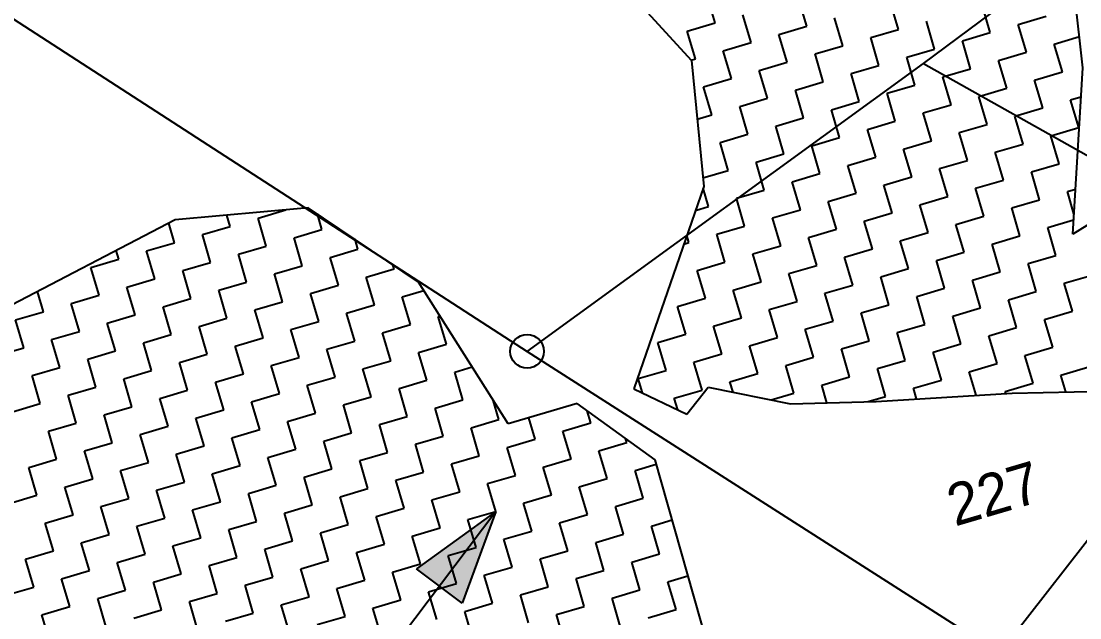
# Model space of a CAD drawing. Header units: metres. Extents: x 283645 to 285797, y 2017393 to 2020400.
# Drawn here: x 284700.3 to 284937.2, y 2018031.1 to 2018164.6 of the extents above; entities that cross this region are included whole.
import ezdxf
from ezdxf.enums import TextEntityAlignment as Align

# ---------------------------------------------------------------- set-up
doc = ezdxf.new("R2010")
doc.units = ezdxf.units.M
for name, color, linetype in [('POLY_HATCH', 12, 'Continuous'), ('POLY_PARCEL', 6, 'Continuous'), ('TEXT_PARCEL', 7, 'Continuous')]:
    doc.layers.add(name, color=color, linetype=linetype)
doc.styles.add('TEXT_MAP', font='', dxfattribs={"height": 2.5})
doc.styles.get('TEXT_MAP').set_extended_font_data('Kruti Dev 050')

msp = doc.modelspace()

# ---------------------------------------------------------------- hatches: boundary and pattern name
h = msp.add_hatch(color=256)
h.paths.add_polyline_path([(284793.89, 2018038.19), (284799, 2018034.33), (284806.5, 2018054.9)])
h.paths.add_polyline_path([(284806.5, 2018054.9), (284788.77, 2018042.05), (284793.89, 2018038.19)])

# ---------------------------------------------------------------- linework, layer by layer
for points in [[(284806.5, 2018054.9), (284730.52, 2017954.22)], [(284806.5, 2018054.9), (284788.77, 2018042.05)], [(284806.5, 2018054.9), (284799, 2018034.33)], [(284799, 2018034.33), (284788.77, 2018042.05)]]:
    msp.add_lwpolyline(points)
msp.add_circle((284813.52, 2018090.72), 3.77)
at = {"layer": 'POLY_HATCH'}
for p, q in [((284937.89, 2018154.19), (284933.69, 2018192.61)), ((284835.33, 2018172.23), (284850.34, 2018155.81)), ((284850.34, 2018155.81), (284853.05, 2018127.63)), ((284935.65, 2018116.93), (284937.89, 2018154.19)), ((284976.53, 2018142.19), (284935.65, 2018116.93)), ((284853.05, 2018127.63), (284837.4, 2018082.35)), ((284764.51, 2018122.84), (284734.77, 2018120.17)), ((284789.24, 2018106.23), (284764.51, 2018122.84)), ((284734.77, 2018120.17), (284689.79, 2018096.75)), ((284809.27, 2018074.51), (284789.24, 2018106.23)), ((284837.4, 2018082.35), (284849.24, 2018076.69)), ((284849.24, 2018076.69), (284854.08, 2018082.7)), ((284854.08, 2018082.7), (284872.48, 2018078.97)), ((284922.12, 2018081.39), (284944.36, 2018081.85)), ((284872.48, 2018078.97), (284891.64, 2018079.53)), ((284891.64, 2018079.53), (284922.12, 2018081.39)), ((284824.71, 2018079.07), (284809.27, 2018074.51)), ((284842.17, 2018066.42), (284824.71, 2018079.07)), ((284855.35, 2018019.98), (284842.17, 2018066.42))]:
    msp.add_line(p, q, dxfattribs=at)
at = {"layer": 'POLY_HATCH', "linetype": 'Continuous'}
for p, q in [((284855.58, 2018164.22), (284853.75, 2018170.46)), ((284876.12, 2018163.5), (284874.29, 2018169.73)), ((284896.66, 2018162.78), (284894.82, 2018169.01)), ((284917.2, 2018162.05), (284915.36, 2018168.29)), ((284863.65, 2018159.83), (284861.82, 2018166.06)), ((284884.19, 2018159.1), (284882.36, 2018165.34)), ((284923.43, 2018163.89), (284929.67, 2018165.73)), ((284849.35, 2018162.39), (284855.58, 2018164.22)), ((284851.19, 2018156.15), (284849.35, 2018162.39)), ((284869.89, 2018161.66), (284876.12, 2018163.5)), ((284890.43, 2018160.94), (284896.66, 2018162.78)), ((284904.73, 2018158.38), (284902.89, 2018164.61)), ((284925.27, 2018157.66), (284923.43, 2018163.89)), ((284871.73, 2018155.43), (284869.89, 2018161.66)), ((284892.26, 2018154.71), (284890.43, 2018160.94)), ((284910.97, 2018160.22), (284917.2, 2018162.05)), ((284912.8, 2018153.98), (284910.97, 2018160.22)), ((284931.5, 2018159.49), (284937.13, 2018161.15)), ((284857.42, 2018157.99), (284863.65, 2018159.83)), ((284859.26, 2018151.75), (284857.42, 2018157.99)), ((284877.96, 2018157.27), (284884.19, 2018159.1)), ((284898.5, 2018156.54), (284904.73, 2018158.38)), ((284919.04, 2018155.82), (284925.27, 2018157.66)), ((284933.34, 2018153.26), (284931.5, 2018159.49)), ((284850.27, 2018155.88), (284851.19, 2018156.15)), ((284865.49, 2018153.59), (284871.73, 2018155.43)), ((284879.8, 2018151.03), (284877.96, 2018157.27)), ((284900.34, 2018150.31), (284898.5, 2018156.54)), ((284920.87, 2018149.59), (284919.04, 2018155.82)), ((284867.33, 2018147.36), (284865.49, 2018153.59)), ((284886.03, 2018152.87), (284892.26, 2018154.71)), ((284887.87, 2018146.64), (284886.03, 2018152.87)), ((284906.57, 2018152.15), (284912.8, 2018153.98)), ((284927.11, 2018151.42), (284933.34, 2018153.26)), ((284853.02, 2018149.92), (284859.26, 2018151.75)), ((284873.56, 2018149.19), (284879.8, 2018151.03)), ((284908.41, 2018145.91), (284906.57, 2018152.15)), ((284928.94, 2018145.19), (284927.11, 2018151.42)), ((284854.86, 2018143.68), (284853.02, 2018149.92)), ((284875.4, 2018142.96), (284873.56, 2018149.19)), ((284894.1, 2018148.47), (284900.34, 2018150.31)), ((284895.94, 2018142.24), (284894.1, 2018148.47)), ((284914.64, 2018147.75), (284920.87, 2018149.59)), ((284861.1, 2018145.52), (284867.33, 2018147.36)), ((284881.63, 2018144.8), (284887.87, 2018146.64)), ((284902.17, 2018144.08), (284908.41, 2018145.91)), ((284916.48, 2018141.52), (284914.64, 2018147.75)), ((284935.18, 2018147.03), (284937.5, 2018147.71)), ((284937.02, 2018140.79), (284935.18, 2018147.03)), ((284851.6, 2018142.72), (284854.86, 2018143.68)), ((284862.93, 2018139.29), (284861.1, 2018145.52)), ((284883.47, 2018138.56), (284881.63, 2018144.8)), ((284904.01, 2018137.84), (284902.17, 2018144.08)), ((284922.71, 2018143.35), (284928.94, 2018145.19)), ((284924.55, 2018137.12), (284922.71, 2018143.35)), ((284869.17, 2018141.12), (284875.4, 2018142.96)), ((284871, 2018134.89), (284869.17, 2018141.12)), ((284889.7, 2018140.4), (284895.94, 2018142.24)), ((284910.24, 2018139.68), (284916.48, 2018141.52)), ((284856.7, 2018137.45), (284862.93, 2018139.29)), ((284891.54, 2018134.17), (284889.7, 2018140.4)), ((284912.08, 2018133.45), (284910.24, 2018139.68)), ((284930.78, 2018138.96), (284937.02, 2018140.79)), ((284932.62, 2018132.72), (284930.78, 2018138.96)), ((284858.54, 2018131.22), (284856.7, 2018137.45)), ((284877.24, 2018136.73), (284883.47, 2018138.56)), ((284879.07, 2018130.49), (284877.24, 2018136.73)), ((284897.78, 2018136), (284904.01, 2018137.84)), ((284918.31, 2018135.28), (284924.55, 2018137.12)), ((284864.77, 2018133.05), (284871, 2018134.89)), ((284885.31, 2018132.33), (284891.54, 2018134.17)), ((284899.61, 2018129.77), (284897.78, 2018136)), ((284920.15, 2018129.05), (284918.31, 2018135.28)), ((284866.61, 2018126.82), (284864.77, 2018133.05)), ((284887.14, 2018126.1), (284885.31, 2018132.33)), ((284905.85, 2018131.61), (284912.08, 2018133.45)), ((284907.68, 2018125.37), (284905.85, 2018131.61)), ((284926.39, 2018130.89), (284932.62, 2018132.72)), ((284852.86, 2018129.54), (284858.54, 2018131.22)), ((284872.84, 2018128.66), (284879.07, 2018130.49)), ((284893.38, 2018127.93), (284899.61, 2018129.77)), ((284928.22, 2018124.65), (284926.39, 2018130.89)), ((284854.14, 2018123.14), (284852.92, 2018127.27)), ((284860.37, 2018124.98), (284866.61, 2018126.82)), ((284874.68, 2018122.42), (284872.84, 2018128.66)), ((284895.22, 2018121.7), (284893.38, 2018127.93)), ((284913.92, 2018127.21), (284920.15, 2018129.05)), ((284915.75, 2018120.98), (284913.92, 2018127.21)), ((284934.46, 2018126.49), (284936.26, 2018127.02)), ((284862.21, 2018118.75), (284860.37, 2018124.98)), ((284880.91, 2018124.26), (284887.14, 2018126.1)), ((284901.45, 2018123.54), (284907.68, 2018125.37)), ((284921.99, 2018122.81), (284928.22, 2018124.65)), ((284935.92, 2018121.5), (284934.46, 2018126.49)), ((284753.28, 2018120.52), (284759.52, 2018122.36)), ((284759.52, 2018122.36), (284759.51, 2018122.39)), ((284851.2, 2018122.28), (284854.14, 2018123.14)), ((284868.44, 2018120.59), (284874.68, 2018122.42)), ((284882.75, 2018118.03), (284880.91, 2018124.26)), ((284903.29, 2018117.3), (284901.45, 2018123.54)), ((284923.83, 2018116.58), (284921.99, 2018122.81)), ((284747.05, 2018118.69), (284746.31, 2018121.21)), ((284755.12, 2018114.29), (284753.28, 2018120.52)), ((284767.59, 2018117.96), (284766.56, 2018121.46)), ((284870.28, 2018114.35), (284868.44, 2018120.59)), ((284888.98, 2018119.86), (284895.22, 2018121.7)), ((284890.82, 2018113.63), (284888.98, 2018119.86)), ((284909.52, 2018119.14), (284915.75, 2018120.98)), ((284930.06, 2018118.42), (284935.84, 2018120.12)), ((284734.58, 2018115.01), (284733.29, 2018119.4)), ((284740.82, 2018116.85), (284747.05, 2018118.69)), ((284761.35, 2018116.13), (284767.59, 2018117.96)), ((284855.98, 2018116.91), (284862.21, 2018118.75)), ((284876.51, 2018116.19), (284882.75, 2018118.03)), ((284897.05, 2018115.47), (284903.29, 2018117.3)), ((284911.36, 2018112.91), (284909.52, 2018119.14)), ((284931.9, 2018112.18), (284930.06, 2018118.42)), ((284728.35, 2018113.18), (284734.58, 2018115.01)), ((284742.65, 2018110.62), (284740.82, 2018116.85)), ((284763.19, 2018109.89), (284761.35, 2018116.13)), ((284775.66, 2018113.57), (284775, 2018115.79)), ((284848.59, 2018114.73), (284849.74, 2018115.07)), ((284849.74, 2018115.07), (284849.27, 2018116.69)), ((284857.81, 2018110.68), (284855.98, 2018116.91)), ((284878.35, 2018109.95), (284876.51, 2018116.19)), ((284898.89, 2018109.23), (284897.05, 2018115.47)), ((284917.59, 2018114.74), (284923.83, 2018116.58)), ((284722.11, 2018111.34), (284721.54, 2018113.28)), ((284730.18, 2018106.94), (284728.35, 2018113.18)), ((284748.89, 2018112.45), (284755.12, 2018114.29)), ((284769.42, 2018111.73), (284775.66, 2018113.57)), ((284864.05, 2018112.51), (284870.28, 2018114.35)), ((284884.59, 2018111.79), (284890.82, 2018113.63)), ((284905.12, 2018111.07), (284911.36, 2018112.91)), ((284919.43, 2018108.51), (284917.59, 2018114.74)), ((284715.88, 2018109.5), (284722.11, 2018111.34)), ((284736.42, 2018108.78), (284742.65, 2018110.62)), ((284750.72, 2018106.22), (284748.89, 2018112.45)), ((284771.26, 2018105.5), (284769.42, 2018111.73)), ((284851.58, 2018108.84), (284857.81, 2018110.68)), ((284865.88, 2018106.28), (284864.05, 2018112.51)), ((284886.42, 2018105.56), (284884.59, 2018111.79)), ((284906.96, 2018104.84), (284905.12, 2018111.07)), ((284925.66, 2018110.35), (284931.9, 2018112.18)), ((284927.5, 2018104.11), (284925.66, 2018110.35)), ((284717.72, 2018103.27), (284715.88, 2018109.5)), ((284738.26, 2018102.54), (284736.42, 2018108.78)), ((284756.96, 2018108.06), (284763.19, 2018109.89)), ((284758.79, 2018101.82), (284756.96, 2018108.06)), ((284777.5, 2018107.33), (284783.73, 2018109.17)), ((284783.73, 2018109.17), (284783.45, 2018110.12)), ((284853.42, 2018102.61), (284851.58, 2018108.84)), ((284872.12, 2018108.12), (284878.35, 2018109.95)), ((284873.95, 2018101.88), (284872.12, 2018108.12)), ((284892.66, 2018107.4), (284898.89, 2018109.23)), ((284913.19, 2018106.67), (284919.43, 2018108.51)), ((284933.73, 2018105.95), (284939.97, 2018107.79)), ((284723.95, 2018105.1), (284730.18, 2018106.94)), ((284744.49, 2018104.38), (284750.72, 2018106.22)), ((284765.03, 2018103.66), (284771.26, 2018105.5)), ((284779.33, 2018101.1), (284777.5, 2018107.33)), ((284859.65, 2018104.44), (284865.88, 2018106.28)), ((284880.19, 2018103.72), (284886.42, 2018105.56)), ((284894.49, 2018101.16), (284892.66, 2018107.4)), ((284915.03, 2018100.44), (284913.19, 2018106.67)), ((284935.57, 2018099.72), (284933.73, 2018105.95)), ((284705.25, 2018099.59), (284703.92, 2018104.11)), ((284711.48, 2018101.43), (284717.72, 2018103.27)), ((284725.79, 2018098.87), (284723.95, 2018105.1)), ((284746.33, 2018098.15), (284744.49, 2018104.38)), ((284766.87, 2018097.43), (284765.03, 2018103.66)), ((284785.57, 2018102.94), (284790.42, 2018104.37)), ((284861.49, 2018098.21), (284859.65, 2018104.44)), ((284882.03, 2018097.49), (284880.19, 2018103.72)), ((284900.73, 2018103), (284906.96, 2018104.84)), ((284921.27, 2018102.28), (284927.5, 2018104.11)), ((284713.32, 2018095.2), (284711.48, 2018101.43)), ((284732.02, 2018100.71), (284738.26, 2018102.54)), ((284733.86, 2018094.47), (284732.02, 2018100.71)), ((284752.56, 2018099.99), (284758.79, 2018101.82)), ((284773.1, 2018099.26), (284779.33, 2018101.1)), ((284787.4, 2018096.7), (284785.57, 2018102.94)), ((284847.18, 2018100.77), (284853.42, 2018102.61)), ((284849.02, 2018094.54), (284847.18, 2018100.77)), ((284867.72, 2018100.05), (284873.95, 2018101.88)), ((284888.26, 2018099.32), (284894.49, 2018101.16)), ((284902.56, 2018096.76), (284900.73, 2018103)), ((284923.1, 2018096.04), (284921.27, 2018102.28)), ((284699.02, 2018097.76), (284705.25, 2018099.59)), ((284719.55, 2018097.03), (284725.79, 2018098.87)), ((284754.4, 2018093.75), (284752.56, 2018099.99)), ((284774.94, 2018093.03), (284773.1, 2018099.26)), ((284793.64, 2018098.54), (284794.02, 2018098.65)), ((284795.47, 2018092.31), (284793.64, 2018098.54)), ((284869.56, 2018093.81), (284867.72, 2018100.05)), ((284890.1, 2018093.09), (284888.26, 2018099.32)), ((284908.8, 2018098.6), (284915.03, 2018100.44)), ((284910.64, 2018092.37), (284908.8, 2018098.6)), ((284929.34, 2018097.88), (284935.57, 2018099.72)), ((284700.85, 2018091.52), (284699.02, 2018097.76)), ((284721.39, 2018090.8), (284719.55, 2018097.03)), ((284740.09, 2018096.31), (284746.33, 2018098.15)), ((284741.93, 2018090.08), (284740.09, 2018096.31)), ((284760.63, 2018095.59), (284766.87, 2018097.43)), ((284781.17, 2018094.87), (284787.4, 2018096.7)), ((284855.25, 2018096.37), (284861.49, 2018098.21)), ((284857.09, 2018090.14), (284855.25, 2018096.37)), ((284875.79, 2018095.65), (284882.03, 2018097.49)), ((284896.33, 2018094.93), (284902.56, 2018096.76)), ((284916.87, 2018094.2), (284923.1, 2018096.04)), ((284931.17, 2018091.65), (284929.34, 2018097.88)), ((284707.09, 2018093.36), (284713.32, 2018095.2)), ((284727.63, 2018092.64), (284733.86, 2018094.47)), ((284748.16, 2018091.91), (284754.4, 2018093.75)), ((284762.47, 2018089.35), (284760.63, 2018095.59)), ((284783.01, 2018088.63), (284781.17, 2018094.87)), ((284842.79, 2018092.7), (284849.02, 2018094.54)), ((284863.32, 2018091.98), (284869.56, 2018093.81)), ((284877.63, 2018089.42), (284875.79, 2018095.65)), ((284898.17, 2018088.69), (284896.33, 2018094.93)), ((284918.71, 2018087.97), (284916.87, 2018094.2)), ((284694.62, 2018089.69), (284700.85, 2018091.52)), ((284708.92, 2018087.13), (284707.09, 2018093.36)), ((284729.46, 2018086.4), (284727.63, 2018092.64)), ((284750, 2018085.68), (284748.16, 2018091.91)), ((284768.7, 2018091.19), (284774.94, 2018093.03)), ((284789.24, 2018090.47), (284795.47, 2018092.31)), ((284844.62, 2018086.46), (284842.79, 2018092.7)), ((284865.16, 2018085.74), (284863.32, 2018091.98)), ((284883.86, 2018091.25), (284890.1, 2018093.09)), ((284885.7, 2018085.02), (284883.86, 2018091.25)), ((284904.4, 2018090.53), (284910.64, 2018092.37)), ((284924.94, 2018089.81), (284931.17, 2018091.65)), ((284715.16, 2018088.96), (284721.39, 2018090.8)), ((284716.99, 2018082.73), (284715.16, 2018088.96)), ((284735.7, 2018088.24), (284741.93, 2018090.08)), ((284756.23, 2018087.52), (284762.47, 2018089.35)), ((284770.54, 2018084.96), (284768.7, 2018091.19)), ((284791.08, 2018084.24), (284789.24, 2018090.47)), ((284850.86, 2018088.3), (284857.09, 2018090.14)), ((284871.4, 2018087.58), (284877.63, 2018089.42)), ((284906.24, 2018084.3), (284904.4, 2018090.53)), ((284926.78, 2018083.57), (284924.94, 2018089.81)), ((284702.69, 2018085.29), (284708.92, 2018087.13)), ((284737.53, 2018082.01), (284735.7, 2018088.24)), ((284758.07, 2018081.28), (284756.23, 2018087.52)), ((284776.77, 2018086.8), (284783.01, 2018088.63)), ((284778.61, 2018080.56), (284776.77, 2018086.8)), ((284797.31, 2018086.07), (284801.24, 2018087.23)), ((284838.39, 2018084.63), (284844.62, 2018086.46)), ((284852.69, 2018082.07), (284850.86, 2018088.3)), ((284873.23, 2018081.35), (284871.4, 2018087.58)), ((284891.93, 2018086.86), (284898.17, 2018088.69)), ((284893.77, 2018080.62), (284891.93, 2018086.86)), ((284912.47, 2018086.13), (284918.71, 2018087.97)), ((284933.01, 2018085.41), (284939.24, 2018087.25)), ((284704.53, 2018079.05), (284702.69, 2018085.29)), ((284723.23, 2018084.57), (284729.46, 2018086.4)), ((284725.07, 2018078.33), (284723.23, 2018084.57)), ((284743.77, 2018083.84), (284750, 2018085.68)), ((284764.31, 2018083.12), (284770.54, 2018084.96)), ((284784.84, 2018082.4), (284791.08, 2018084.24)), ((284799.15, 2018079.84), (284797.31, 2018086.07)), ((284839.33, 2018081.43), (284838.39, 2018084.63)), ((284858.93, 2018083.9), (284865.16, 2018085.74)), ((284879.47, 2018083.18), (284885.7, 2018085.02)), ((284900, 2018082.46), (284906.24, 2018084.3)), ((284914.02, 2018080.9), (284912.47, 2018086.13)), ((284934.12, 2018081.64), (284933.01, 2018085.41)), ((284710.76, 2018080.89), (284716.99, 2018082.73)), ((284731.3, 2018080.17), (284737.53, 2018082.01)), ((284745.6, 2018077.61), (284743.77, 2018083.84)), ((284766.14, 2018076.89), (284764.31, 2018083.12)), ((284786.68, 2018076.16), (284784.84, 2018082.4)), ((284846.46, 2018080.23), (284852.69, 2018082.07)), ((284859.61, 2018081.57), (284858.93, 2018083.9)), ((284880.64, 2018079.21), (284879.47, 2018083.18)), ((284900.7, 2018080.08), (284900, 2018082.46)), ((284920.54, 2018081.74), (284926.78, 2018083.57)), ((284920.67, 2018081.31), (284920.54, 2018081.74)), ((284712.6, 2018074.66), (284710.76, 2018080.89)), ((284733.14, 2018073.94), (284731.3, 2018080.17)), ((284751.84, 2018079.45), (284758.07, 2018081.28)), ((284753.67, 2018073.21), (284751.84, 2018079.45)), ((284772.38, 2018078.72), (284778.61, 2018080.56)), ((284792.92, 2018078), (284799.15, 2018079.84)), ((284807.22, 2018075.44), (284805.94, 2018079.78)), ((284847.22, 2018077.66), (284846.46, 2018080.23)), ((284868.14, 2018079.84), (284873.23, 2018081.35)), ((284889.88, 2018079.48), (284893.77, 2018080.62)), ((284698.29, 2018077.22), (284704.53, 2018079.05)), ((284718.83, 2018076.49), (284725.07, 2018078.33)), ((284739.37, 2018075.77), (284745.6, 2018077.61)), ((284774.21, 2018072.49), (284772.38, 2018078.72)), ((284794.75, 2018071.77), (284792.92, 2018078)), ((284827.76, 2018074.72), (284826.96, 2018077.44)), ((284706.36, 2018072.82), (284712.6, 2018074.66)), ((284720.67, 2018070.26), (284718.83, 2018076.49)), ((284741.21, 2018069.54), (284739.37, 2018075.77)), ((284759.91, 2018075.05), (284766.14, 2018076.89)), ((284761.75, 2018068.82), (284759.91, 2018075.05)), ((284780.45, 2018074.33), (284786.68, 2018076.16)), ((284800.99, 2018073.6), (284807.22, 2018075.44)), ((284815.29, 2018071.05), (284813.87, 2018075.87)), ((284821.52, 2018072.88), (284827.76, 2018074.72)), ((284708.2, 2018066.59), (284706.36, 2018072.82)), ((284726.9, 2018072.1), (284733.14, 2018073.94)), ((284747.44, 2018071.38), (284753.67, 2018073.21)), ((284767.98, 2018070.65), (284774.21, 2018072.49)), ((284782.28, 2018068.09), (284780.45, 2018074.33)), ((284802.82, 2018067.37), (284800.99, 2018073.6)), ((284823.36, 2018066.65), (284821.52, 2018072.88)), ((284714.43, 2018068.42), (284720.67, 2018070.26)), ((284728.74, 2018065.86), (284726.9, 2018072.1)), ((284749.28, 2018065.14), (284747.44, 2018071.38)), ((284769.82, 2018064.42), (284767.98, 2018070.65)), ((284788.52, 2018069.93), (284794.75, 2018071.77)), ((284790.36, 2018063.7), (284788.52, 2018069.93)), ((284809.06, 2018069.21), (284815.29, 2018071.05)), ((284829.6, 2018068.49), (284835.83, 2018070.32)), ((284835.83, 2018070.32), (284835.57, 2018071.2)), ((284716.27, 2018062.19), (284714.43, 2018068.42)), ((284734.97, 2018067.7), (284741.21, 2018069.54)), ((284736.81, 2018061.47), (284734.97, 2018067.7)), ((284755.51, 2018066.98), (284761.75, 2018068.82)), ((284776.05, 2018066.26), (284782.28, 2018068.09)), ((284810.89, 2018062.97), (284809.06, 2018069.21)), ((284831.43, 2018062.25), (284829.6, 2018068.49)), ((284701.97, 2018064.75), (284708.2, 2018066.59)), ((284722.51, 2018064.03), (284728.74, 2018065.86)), ((284743.04, 2018063.3), (284749.28, 2018065.14)), ((284757.35, 2018060.75), (284755.51, 2018066.98)), ((284777.89, 2018060.02), (284776.05, 2018066.26)), ((284796.59, 2018065.53), (284802.82, 2018067.37)), ((284798.43, 2018059.3), (284796.59, 2018065.53)), ((284817.13, 2018064.81), (284823.36, 2018066.65)), ((284837.67, 2018064.09), (284842.43, 2018065.49)), ((284703.8, 2018058.52), (284701.97, 2018064.75)), ((284724.34, 2018057.79), (284722.51, 2018064.03)), ((284744.88, 2018057.07), (284743.04, 2018063.3)), ((284763.58, 2018062.58), (284769.82, 2018064.42)), ((284784.12, 2018061.86), (284790.36, 2018063.7)), ((284804.66, 2018061.14), (284810.89, 2018062.97)), ((284818.96, 2018058.58), (284817.13, 2018064.81)), ((284839.5, 2018057.86), (284837.67, 2018064.09)), ((284710.04, 2018060.35), (284716.27, 2018062.19)), ((284730.58, 2018059.63), (284736.81, 2018061.47)), ((284751.12, 2018058.91), (284757.35, 2018060.75)), ((284765.42, 2018056.35), (284763.58, 2018062.58)), ((284785.96, 2018055.63), (284784.12, 2018061.86)), ((284806.5, 2018054.9), (284804.66, 2018061.14)), ((284825.2, 2018060.41), (284831.43, 2018062.25)), ((284827.04, 2018054.18), (284825.2, 2018060.41)), ((284697.57, 2018056.68), (284703.8, 2018058.52)), ((284711.88, 2018054.12), (284710.04, 2018060.35)), ((284732.41, 2018053.4), (284730.58, 2018059.63)), ((284752.95, 2018052.67), (284751.12, 2018058.91)), ((284771.65, 2018058.19), (284777.89, 2018060.02)), ((284773.49, 2018051.95), (284771.65, 2018058.19)), ((284792.19, 2018057.46), (284798.43, 2018059.3)), ((284812.73, 2018056.74), (284818.96, 2018058.58)), ((284718.11, 2018055.96), (284724.34, 2018057.79)), ((284719.95, 2018049.72), (284718.11, 2018055.96)), ((284738.65, 2018055.23), (284744.88, 2018057.07)), ((284759.19, 2018054.51), (284765.42, 2018056.35)), ((284794.03, 2018051.23), (284792.19, 2018057.46)), ((284814.57, 2018050.51), (284812.73, 2018056.74)), ((284833.27, 2018056.02), (284839.5, 2018057.86)), ((284835.11, 2018049.78), (284833.27, 2018056.02)), ((284705.64, 2018052.28), (284711.88, 2018054.12)), ((284726.18, 2018051.56), (284732.41, 2018053.4)), ((284740.48, 2018049), (284738.65, 2018055.23)), ((284761.02, 2018048.28), (284759.19, 2018054.51)), ((284779.72, 2018053.79), (284785.96, 2018055.63)), ((284781.56, 2018047.55), (284779.72, 2018053.79)), ((284800.26, 2018053.07), (284806.5, 2018054.9)), ((284820.8, 2018052.34), (284827.04, 2018054.18)), ((284707.48, 2018046.05), (284705.64, 2018052.28)), ((284728.02, 2018045.33), (284726.18, 2018051.56)), ((284746.72, 2018050.84), (284752.95, 2018052.67)), ((284767.26, 2018050.11), (284773.49, 2018051.95)), ((284787.8, 2018049.39), (284794.03, 2018051.23)), ((284802.1, 2018046.83), (284800.26, 2018053.07)), ((284822.64, 2018046.11), (284820.8, 2018052.34)), ((284841.34, 2018051.62), (284845.98, 2018052.99)), ((284843.18, 2018045.39), (284841.34, 2018051.62)), ((284713.71, 2018047.89), (284719.95, 2018049.72)), ((284734.25, 2018047.16), (284740.48, 2018049)), ((284748.56, 2018044.6), (284746.72, 2018050.84)), ((284769.09, 2018043.88), (284767.26, 2018050.11)), ((284789.63, 2018043.16), (284787.8, 2018049.39)), ((284808.33, 2018048.67), (284814.57, 2018050.51)), ((284810.17, 2018042.44), (284808.33, 2018048.67)), ((284828.87, 2018047.95), (284835.11, 2018049.78)), ((284715.55, 2018041.65), (284713.71, 2018047.89)), ((284736.09, 2018040.93), (284734.25, 2018047.16)), ((284754.79, 2018046.44), (284761.02, 2018048.28)), ((284756.63, 2018040.21), (284754.79, 2018046.44)), ((284775.33, 2018045.72), (284781.56, 2018047.55)), ((284795.87, 2018045), (284802.1, 2018046.83)), ((284830.71, 2018041.71), (284828.87, 2018047.95)), ((284701.24, 2018044.21), (284707.48, 2018046.05)), ((284703.08, 2018037.98), (284701.24, 2018044.21)), ((284721.78, 2018043.49), (284728.02, 2018045.33)), ((284742.32, 2018042.77), (284748.56, 2018044.6)), ((284762.86, 2018042.04), (284769.09, 2018043.88)), ((284777.17, 2018039.48), (284775.33, 2018045.72)), ((284797.7, 2018038.76), (284795.87, 2018045)), ((284816.41, 2018044.27), (284822.64, 2018046.11)), ((284818.24, 2018038.04), (284816.41, 2018044.27)), ((284836.94, 2018043.55), (284843.18, 2018045.39)), ((284709.32, 2018039.81), (284715.55, 2018041.65)), ((284723.62, 2018037.25), (284721.78, 2018043.49)), ((284744.16, 2018036.53), (284742.32, 2018042.77)), ((284764.7, 2018035.81), (284762.86, 2018042.04)), ((284783.4, 2018041.32), (284789.63, 2018043.16)), ((284803.94, 2018040.6), (284810.17, 2018042.44)), ((284824.48, 2018039.88), (284830.71, 2018041.71)), ((284838.78, 2018037.32), (284836.94, 2018043.55)), ((284711.15, 2018033.58), (284709.32, 2018039.81)), ((284729.85, 2018039.09), (284736.09, 2018040.93)), ((284731.69, 2018032.86), (284729.85, 2018039.09)), ((284750.39, 2018038.37), (284756.63, 2018040.21)), ((284770.93, 2018037.65), (284777.17, 2018039.48)), ((284785.24, 2018035.09), (284783.4, 2018041.32)), ((284805.77, 2018034.36), (284803.94, 2018040.6)), ((284826.31, 2018033.64), (284824.48, 2018039.88)), ((284845.01, 2018039.15), (284849.53, 2018040.48)), ((284846.85, 2018032.92), (284845.01, 2018039.15)), ((284696.85, 2018036.14), (284703.08, 2018037.98)), ((284717.39, 2018035.42), (284723.62, 2018037.25)), ((284752.23, 2018032.14), (284750.39, 2018038.37)), ((284772.77, 2018031.41), (284770.93, 2018037.65)), ((284791.47, 2018036.92), (284797.7, 2018038.76)), ((284793.31, 2018030.69), (284791.47, 2018036.92)), ((284812.01, 2018036.2), (284818.24, 2018038.04)), ((284832.55, 2018035.48), (284838.78, 2018037.32)), ((284719.22, 2018029.18), (284717.39, 2018035.42)), ((284737.93, 2018034.7), (284744.16, 2018036.53)), ((284739.76, 2018028.46), (284737.93, 2018034.7)), ((284758.46, 2018033.97), (284764.7, 2018035.81)), ((284779, 2018033.25), (284785.24, 2018035.09)), ((284799.54, 2018032.53), (284805.77, 2018034.36)), ((284813.85, 2018029.97), (284812.01, 2018036.2)), ((284834.38, 2018029.25), (284832.55, 2018035.48)), ((284704.92, 2018031.74), (284711.15, 2018033.58)), ((284725.46, 2018031.02), (284731.69, 2018032.86)), ((284746, 2018030.3), (284752.23, 2018032.14)), ((284760.3, 2018027.74), (284758.46, 2018033.97)), ((284780.84, 2018027.02), (284779, 2018033.25)), ((284801.38, 2018026.29), (284799.54, 2018032.53)), ((284820.08, 2018031.81), (284826.31, 2018033.64)), ((284840.62, 2018031.08), (284846.85, 2018032.92)), ((284706.76, 2018025.51), (284704.92, 2018031.74)), ((284766.53, 2018029.58), (284772.77, 2018031.41)), ((284821.92, 2018025.57), (284820.08, 2018031.81))]:
    msp.add_line(p, q, dxfattribs=at)
at = {"layer": 'POLY_PARCEL'}
for p, q in [((284902.21, 2018155.13), (284958.64, 2018197.02)), ((284678.82, 2018177.85), (284813.52, 2018090.72)), ((284813.52, 2018090.72), (284902.21, 2018155.13)), ((284902.21, 2018155.13), (284985.61, 2018108.35)), ((284985.61, 2018108.35), (284919.26, 2018023.17)), ((284813.52, 2018090.72), (284919.26, 2018023.17))]:
    msp.add_line(p, q, dxfattribs=at)

# ---------------------------------------------------------------- texts
at = {"layer": 'TEXT_PARCEL', "style": 'TEXT_MAP'}
msp.add_text('227', height=9.358, rotation=16.4202, dxfattribs=at).set_placement((284917.95, 2018058.99), align=Align.MIDDLE)

doc.saveas('drawing.dxf')
